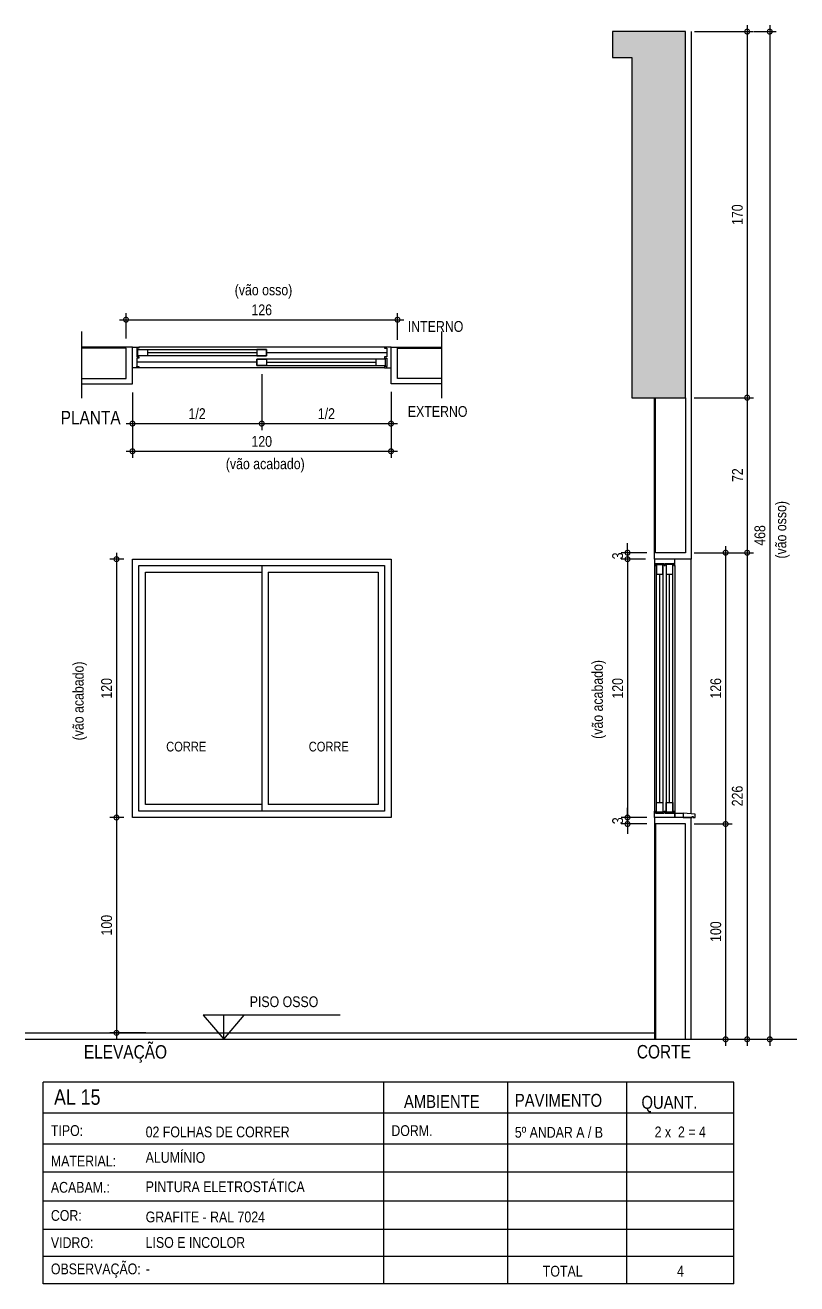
# Model space of a CAD drawing. Header units: metres. Extents: x -0.2 to 51.6, y -20.8 to 5.5.
# Drawn here: x 7.54 to 11.12, y -6.66 to -0.81 of the extents above; entities that cross this region are included whole.
import ezdxf

# ---------------------------------------------------------------- set-up
doc = ezdxf.new("R2010")
doc.units = ezdxf.units.M
doc.set_wipeout_variables(frame=1)
for name, color, linetype in [('ARQ-ALV ACAB', 4, 'Continuous'), ('ARQ-ALV OSSO', 5, 'Continuous'), ('ARQ-AUX', 7, 'Continuous'), ('ARQ-AUX1', 1, 'Continuous'), ('ARQ-AUX1 @ 1', 1, 'Continuous'), ('ARQ-AUX2', 2, 'Continuous'), ('ARQ-CAX', 1, 'Continuous'), ('ARQ-DIM', 2, 'Continuous'), ('ARQ-ENCH', 1, 'Continuous'), ('ARQ-TXT', 2, 'Continuous'), ('ES-CORTE', 2, 'Continuous')]:
    doc.layers.add(name, color=color, linetype=linetype)
doc.styles.add('Adesa', font='ARIALN.TTF')
doc.dimstyles.new('ADESA 1-0025', dxfattribs={"dimtxt": 0.05, "dimasz": 0.045, "dimexe": 0.03, "dimexo": 0.04, "dimgap": 0.02, "dimtad": 1, "dimtoh": 1, "dimdec": 0, "dimlfac": 100, "dimzin": 4, "dimtxsty": 'Adesa', "dimblk": 'DOTSMALL', "dimcen": 1, "dimdle": 0.03, "dimclrd": 1, "dimclre": 1, "dimclrt": 256, "dimazin": 1, "dimtm": 1e-09, "dimtfac": 1, "dimtdec": 0, "dimtix": 1, "dimtmove": 2, "dimatfit": 0, "dimldrblk": 'DOTSMALL', "dimfxl": 0.8, "dimtvp": 2, "dimtolj": 1, "dimtzin": 0, "dimarcsym": 0})

# ---------------------------------------------------------------- blocks, each defined once
blk = doc.blocks.new('_DotSmall')
at = {"color": 0, "linetype": 'ByBlock', "const_width": 0.5}
blk.add_lwpolyline([(-0.0625, 0, 1), (0.0625, 0, 1)], format="xyb", close=True, dxfattribs=at)
blk = doc.blocks.new('*D240')
at = {"layer": 'ARQ-DIM', "color": 1, "lineweight": -2, "transparency": 16777216}
for p, q in [((8.0386, -2.5203), (8.0386, -2.8234)), ((9.2386, -2.5203), (9.2386, -2.8234)), ((8.0086, -2.7934), (9.2686, -2.7934))]:
    blk.add_line(p, q, dxfattribs=at)
at = {"layer": 'Defpoints', "color": 0, "transparency": 16777216}
for p in [(8.0386, -2.4803), (9.2386, -2.4803), (9.2386, -2.7934)]:
    blk.add_point(p, dxfattribs=at)
at = {"layer": 'ARQ-DIM', "color": 1, "lineweight": -2, "transparency": 16777216, "xscale": 0.045, "yscale": 0.045, "zscale": 0.045, "rotation": 180}
blk.add_blockref('_DotSmall', (8.0386, -2.7934), dxfattribs=at)
at = {"layer": 'ARQ-DIM', "color": 1, "lineweight": -2, "transparency": 16777216, "xscale": 0.045, "yscale": 0.045, "zscale": 0.045}
blk.add_blockref('_DotSmall', (9.2386, -2.7934), dxfattribs=at)
at = {"layer": 'ARQ-DIM', "transparency": 16777216, "insert": (8.6386, -2.7479), "char_height": 0.05, "attachment_point": 5, "style": 'Adesa'}
blk.add_mtext('\\A1;120', dxfattribs=at)
blk = doc.blocks.new('*D228')
at = {"layer": 'ARQ-DIM', "color": 1, "lineweight": -2, "transparency": 16777216}
for p, q in [((7.9643, -3.2645), (7.9643, -4.5245)), ((7.9986, -3.2945), (7.9343, -3.2945)), ((7.9986, -4.4945), (7.9343, -4.4945))]:
    blk.add_line(p, q, dxfattribs=at)
at = {"layer": 'Defpoints', "color": 0, "transparency": 16777216}
for p in [(8.0386, -3.2945), (7.9643, -4.4945), (8.0386, -4.4945)]:
    blk.add_point(p, dxfattribs=at)
at = {"layer": 'ARQ-DIM', "color": 1, "lineweight": -2, "transparency": 16777216, "xscale": 0.045, "yscale": 0.045, "zscale": 0.045}
for p, rotation in [((7.9643, -3.2945), 90), ((7.9643, -4.4945), 270)]:
    blk.add_blockref('_DotSmall', p, dxfattribs=dict(at, rotation=rotation))
at = {"layer": 'ARQ-DIM', "transparency": 16777216, "insert": (7.9187, -3.8945), "char_height": 0.05, "attachment_point": 5, "rotation": 90, "style": 'Adesa'}
blk.add_mtext('\\A1;120', dxfattribs=at)
blk = doc.blocks.new('*D241')
at = {"layer": 'ARQ-DIM', "color": 1, "lineweight": -2, "transparency": 16777216}
for p, q in [((8.0086, -2.2703), (8.0086, -2.1524)), ((9.2686, -2.2753), (9.2686, -2.1524)), ((7.9786, -2.1824), (9.2986, -2.1824))]:
    blk.add_line(p, q, dxfattribs=at)
at = {"layer": 'Defpoints', "color": 0, "transparency": 16777216}
for p in [(9.2686, -2.1824), (8.0086, -2.3103), (9.2686, -2.3153)]:
    blk.add_point(p, dxfattribs=at)
at = {"layer": 'ARQ-DIM', "color": 1, "lineweight": -2, "transparency": 16777216, "xscale": 0.045, "yscale": 0.045, "zscale": 0.045, "rotation": 180}
blk.add_blockref('_DotSmall', (8.0086, -2.1824), dxfattribs=at)
at = {"layer": 'ARQ-DIM', "color": 1, "lineweight": -2, "transparency": 16777216, "xscale": 0.045, "yscale": 0.045, "zscale": 0.045}
blk.add_blockref('_DotSmall', (9.2686, -2.1824), dxfattribs=at)
at = {"layer": 'ARQ-DIM', "transparency": 16777216, "insert": (8.6386, -2.1369), "char_height": 0.05, "attachment_point": 5, "style": 'Adesa'}
blk.add_mtext('\\A1;126', dxfattribs=at)
blk = doc.blocks.new('*D229')
at = {"layer": 'ARQ-DIM', "color": 1, "lineweight": -2, "transparency": 16777216}
for p, q in [((8.6386, -2.4353), (8.6386, -2.695)), ((8.0386, -2.5454), (8.0386, -2.695)), ((8.0086, -2.665), (8.6686, -2.665))]:
    blk.add_line(p, q, dxfattribs=at)
at = {"layer": 'Defpoints', "color": 0, "transparency": 16777216}
for p in [(8.6386, -2.3953), (8.0386, -2.5054), (8.6386, -2.665)]:
    blk.add_point(p, dxfattribs=at)
at = {"layer": 'ARQ-DIM', "color": 1, "lineweight": -2, "transparency": 16777216, "xscale": 0.045, "yscale": 0.045, "zscale": 0.045, "rotation": 180}
blk.add_blockref('_DotSmall', (8.0386, -2.665), dxfattribs=at)
at = {"layer": 'ARQ-DIM', "color": 1, "lineweight": -2, "transparency": 16777216, "xscale": 0.045, "yscale": 0.045, "zscale": 0.045}
blk.add_blockref('_DotSmall', (8.6386, -2.665), dxfattribs=at)
at = {"layer": 'ARQ-DIM', "transparency": 16777216, "insert": (8.3386, -2.6191), "char_height": 0.05, "attachment_point": 5, "style": 'Adesa'}
blk.add_mtext('\\A1;1/2', dxfattribs=at)
blk = doc.blocks.new('*D230')
at = {"layer": 'ARQ-DIM', "color": 1, "lineweight": -2, "transparency": 16777216}
for p, q in [((8.6386, -2.4353), (8.6386, -2.695)), ((9.2386, -2.518), (9.2386, -2.695)), ((8.6086, -2.665), (9.2686, -2.665))]:
    blk.add_line(p, q, dxfattribs=at)
at = {"layer": 'Defpoints', "color": 0, "transparency": 16777216}
for p in [(8.6386, -2.3953), (9.2386, -2.478), (9.2386, -2.665)]:
    blk.add_point(p, dxfattribs=at)
at = {"layer": 'ARQ-DIM', "color": 1, "lineweight": -2, "transparency": 16777216, "xscale": 0.045, "yscale": 0.045, "zscale": 0.045, "rotation": 180}
blk.add_blockref('_DotSmall', (8.6386, -2.665), dxfattribs=at)
at = {"layer": 'ARQ-DIM', "color": 1, "lineweight": -2, "transparency": 16777216, "xscale": 0.045, "yscale": 0.045, "zscale": 0.045}
blk.add_blockref('_DotSmall', (9.2386, -2.665), dxfattribs=at)
at = {"layer": 'ARQ-DIM', "transparency": 16777216, "insert": (8.9386, -2.6191), "char_height": 0.05, "attachment_point": 5, "style": 'Adesa'}
blk.add_mtext('\\A1;1/2', dxfattribs=at)
blk = doc.blocks.new('*D231')
at = {"layer": 'ARQ-DIM', "color": 1, "lineweight": -2, "transparency": 16777216}
for p, q in [((7.9986, -4.4945), (7.9343, -4.4945)), ((7.9643, -4.4645), (7.9643, -5.5245)), ((8.1002, -5.4945), (7.9343, -5.4945))]:
    blk.add_line(p, q, dxfattribs=at)
at = {"layer": 'Defpoints', "color": 0, "transparency": 16777216}
for p in [(8.0386, -4.4945), (7.9643, -5.4945), (8.1402, -5.4945)]:
    blk.add_point(p, dxfattribs=at)
at = {"layer": 'ARQ-DIM', "color": 1, "lineweight": -2, "transparency": 16777216, "xscale": 0.045, "yscale": 0.045, "zscale": 0.045}
for p, rotation in [((7.9643, -4.4945), 90), ((7.9643, -5.4945), 270)]:
    blk.add_blockref('_DotSmall', p, dxfattribs=dict(at, rotation=rotation))
at = {"layer": 'ARQ-DIM', "transparency": 16777216, "insert": (7.9187, -4.9945), "char_height": 0.05, "attachment_point": 5, "rotation": 90, "style": 'Adesa'}
blk.add_mtext('\\A1;100', dxfattribs=at)
blk = doc.blocks.new('*D232')
at = {"layer": 'ARQ-DIM', "color": 1, "lineweight": -2, "transparency": 16777216}
for p, q in [((10.7914, -4.4945), (10.7914, -5.5545)), ((10.6458, -4.5245), (10.8214, -4.5245)), ((10.6458, -5.5245), (10.8214, -5.5245))]:
    blk.add_line(p, q, dxfattribs=at)
at = {"layer": 'Defpoints', "color": 0, "transparency": 16777216}
for p in [(10.6058, -4.5245), (10.6058, -5.5245), (10.7914, -5.5245)]:
    blk.add_point(p, dxfattribs=at)
at = {"layer": 'ARQ-DIM', "color": 1, "lineweight": -2, "transparency": 16777216, "xscale": 0.045, "yscale": 0.045, "zscale": 0.045}
for p, rotation in [((10.7914, -4.5245), 90), ((10.7914, -5.5245), 270)]:
    blk.add_blockref('_DotSmall', p, dxfattribs=dict(at, rotation=rotation))
at = {"layer": 'ARQ-DIM', "transparency": 16777216, "insert": (10.7459, -5.0245), "char_height": 0.05, "attachment_point": 5, "rotation": 90, "style": 'Adesa'}
blk.add_mtext('\\A1;100', dxfattribs=at)
blk = doc.blocks.new('*D233')
at = {"layer": 'ARQ-DIM', "color": 1, "lineweight": -2, "transparency": 16777216}
for p, q in [((10.6458, -3.2645), (10.8214, -3.2645)), ((10.7914, -3.2345), (10.7914, -4.5545)), ((10.6458, -4.5245), (10.8214, -4.5245))]:
    blk.add_line(p, q, dxfattribs=at)
at = {"layer": 'Defpoints', "color": 0, "transparency": 16777216}
for p in [(10.6058, -3.2645), (10.6058, -4.5245), (10.7914, -4.5245)]:
    blk.add_point(p, dxfattribs=at)
at = {"layer": 'ARQ-DIM', "color": 1, "lineweight": -2, "transparency": 16777216, "xscale": 0.045, "yscale": 0.045, "zscale": 0.045}
for p, rotation in [((10.7914, -3.2645), 90), ((10.7914, -4.5245), 270)]:
    blk.add_blockref('_DotSmall', p, dxfattribs=dict(at, rotation=rotation))
at = {"layer": 'ARQ-DIM', "transparency": 16777216, "insert": (10.7459, -3.8945), "char_height": 0.05, "attachment_point": 5, "rotation": 90, "style": 'Adesa'}
blk.add_mtext('\\A1;126', dxfattribs=at)
blk = doc.blocks.new('*D234')
at = {"layer": 'ARQ-DIM', "color": 1, "lineweight": -2, "transparency": 16777216}
for p, q in [((10.8915, -0.8145), (10.8915, -2.5745)), ((10.6463, -0.8445), (10.9215, -0.8445)), ((10.6458, -2.5445), (10.9215, -2.5445))]:
    blk.add_line(p, q, dxfattribs=at)
at = {"layer": 'Defpoints', "color": 0, "transparency": 16777216}
for p in [(10.6063, -0.8445), (10.6058, -2.5445), (10.8915, -2.5445)]:
    blk.add_point(p, dxfattribs=at)
at = {"layer": 'ARQ-DIM', "color": 1, "lineweight": -2, "transparency": 16777216, "xscale": 0.045, "yscale": 0.045, "zscale": 0.045}
for p, rotation in [((10.8915, -0.8445), 90), ((10.8915, -2.5445), 270)]:
    blk.add_blockref('_DotSmall', p, dxfattribs=dict(at, rotation=rotation))
at = {"layer": 'ARQ-DIM', "transparency": 16777216, "insert": (10.846, -1.6945), "char_height": 0.05, "attachment_point": 5, "rotation": 90, "style": 'Adesa'}
blk.add_mtext('\\A1;170', dxfattribs=at)
blk = doc.blocks.new('*D235')
at = {"layer": 'ARQ-DIM', "color": 1, "lineweight": -2, "transparency": 16777216}
for p, q in [((10.8614, -3.2645), (10.9215, -3.2645)), ((10.8915, -3.2345), (10.8915, -5.5545)), ((10.7736, -5.5245), (10.9215, -5.5245))]:
    blk.add_line(p, q, dxfattribs=at)
at = {"layer": 'Defpoints', "color": 0, "transparency": 16777216}
for p in [(10.8214, -3.2645), (10.7336, -5.5245), (10.8915, -5.5245)]:
    blk.add_point(p, dxfattribs=at)
at = {"layer": 'ARQ-DIM', "color": 1, "lineweight": -2, "transparency": 16777216, "xscale": 0.045, "yscale": 0.045, "zscale": 0.045}
for p, rotation in [((10.8915, -3.2645), 90), ((10.8915, -5.5245), 270)]:
    blk.add_blockref('_DotSmall', p, dxfattribs=dict(at, rotation=rotation))
at = {"layer": 'ARQ-DIM', "transparency": 16777216, "insert": (10.846, -4.3945), "char_height": 0.05, "attachment_point": 5, "rotation": 90, "style": 'Adesa'}
blk.add_mtext('\\A1;226', dxfattribs=at)
blk = doc.blocks.new('*D236')
at = {"layer": 'ARQ-DIM', "color": 1, "lineweight": -2, "transparency": 16777216}
for p, q in [((10.9963, -0.8145), (10.9963, -5.5545)), ((10.9236, -0.8445), (11.0263, -0.8445)), ((10.8876, -5.5245), (11.0263, -5.5245))]:
    blk.add_line(p, q, dxfattribs=at)
at = {"layer": 'Defpoints', "color": 0, "transparency": 16777216}
for p in [(10.8836, -0.8445), (10.8476, -5.5245), (10.9963, -5.5245)]:
    blk.add_point(p, dxfattribs=at)
at = {"layer": 'ARQ-DIM', "color": 1, "lineweight": -2, "transparency": 16777216, "xscale": 0.045, "yscale": 0.045, "zscale": 0.045}
for p, rotation in [((10.9963, -0.8445), 90), ((10.9963, -5.5245), 270)]:
    blk.add_blockref('_DotSmall', p, dxfattribs=dict(at, rotation=rotation))
at = {"layer": 'ARQ-DIM', "transparency": 16777216, "insert": (10.9508, -3.1845), "char_height": 0.05, "attachment_point": 5, "rotation": 90, "style": 'Adesa'}
blk.add_mtext('\\A1;468', dxfattribs=at)
blk = doc.blocks.new('*U245')
at = {"color": 0, "linetype": 'ByBlock', "ltscale": 0.5}
for points in [[(0.02, -0.045), (0.03, -0.045), (0.03, -0.05), (0.02, -0.05), (0.02, -0.09), (0.03, -0.09), (0.03, -0.095), (0.02, -0.095), (0.02, -0.09), (0.03, -0.09), (0.03, -0.095), (0, -0.095), (0, 0), (0.03, 0), (0.03, -0.005), (0.02, -0.005), (0.02, -0.045)], [(0.025, -0.01), (0.07, -0.01), (0.07, -0.04), (0.025, -0.04)], [(0.6225, -0.01), (0.5775, -0.01), (0.5775, -0.04), (0.6225, -0.04)], [(0.5775, -0.055), (0.6225, -0.055), (0.6225, -0.085), (0.5775, -0.085)], [(1.175, -0.055), (1.13, -0.055), (1.13, -0.085), (1.175, -0.085)], [(1.18, -0.045), (1.17, -0.045), (1.17, -0.05), (1.18, -0.05), (1.18, -0.09), (1.17, -0.09), (1.17, -0.095), (1.18, -0.095), (1.18, -0.09), (1.17, -0.09), (1.17, -0.095), (1.2, -0.095), (1.2, 0), (1.17, 0), (1.17, -0.005), (1.18, -0.005), (1.18, -0.045)]]:
    blk.add_lwpolyline(points, close=True, dxfattribs=at)
at = {"color": 8, "linetype": 'ByBlock', "ltscale": 0.5}
for points in [[(1.17, 0), (0.03, 0)], [(0.6225, -0.025), (1.18, -0.025)], [(0.5775, -0.07), (0.02, -0.07)], [(1.17, -0.095), (0.03, -0.095)]]:
    blk.add_lwpolyline(points, dxfattribs=at)
at = {"color": 7, "linetype": 'ByBlock', "ltscale": 0.5}
for points in [[(0.6225, -0.01), (0.6225, -0.04), (0.025, -0.04), (0.025, -0.01)], [(0.5775, -0.055), (0.5775, -0.085), (1.175, -0.085), (1.175, -0.055)]]:
    blk.add_lwpolyline(points, close=True, dxfattribs=at)
for points in [[(0.07, -0.025), (0.5775, -0.025)], [(0.6225, -0.07), (1.13, -0.07)]]:
    blk.add_lwpolyline(points, dxfattribs=at)
blk = doc.blocks.new('*U19')
at = {"color": 0, "linetype": 'ByBlock', "ltscale": 0.5}
for points in [[(-0.045, 1.18), (-0.045, 1.17), (-0.05, 1.17), (-0.05, 1.18), (-0.09, 1.18), (-0.09, 1.17), (-0.095, 1.17), (-0.095, 1.18), (-0.09, 1.18), (-0.09, 1.17), (-0.095, 1.17), (-0.095, 1.2), (0, 1.2), (0, 1.17), (-0.005, 1.17), (-0.005, 1.18), (-0.045, 1.18)], [(-0.055, 1.175), (-0.055, 1.13), (-0.085, 1.13), (-0.085, 1.175)], [(-0.01, 1.175), (-0.01, 1.13), (-0.04, 1.13), (-0.04, 1.175)], [(-0.055, 0.025), (-0.055, 0.07), (-0.085, 0.07), (-0.085, 0.025)], [(-0.01, 0.025), (-0.01, 0.07), (-0.04, 0.07), (-0.04, 0.025)], [(-0.045, 0.02), (-0.045, 0.03), (-0.05, 0.03), (-0.05, 0.02), (-0.09, 0.02), (-0.09, 0.03), (-0.095, 0.03), (-0.095, 0.02), (-0.09, 0.02), (-0.09, 0.03), (-0.095, 0.03), (-0.095, 0), (0, 0), (0, 0.03), (-0.005, 0.03), (-0.005, 0.02), (-0.045, 0.02)]]:
    blk.add_lwpolyline(points, close=True, dxfattribs=at)
at = {"color": 8, "linetype": 'ByBlock', "ltscale": 0.5}
for points in [[(-0.095, 1.17), (-0.095, 0.03)], [(0, 1.17), (0, 0.03)]]:
    blk.add_lwpolyline(points, dxfattribs=at)
at = {"color": 7, "linetype": 'ByBlock', "ltscale": 0.5}
for points in [[(-0.055, 0.025), (-0.085, 0.025), (-0.085, 1.175), (-0.055, 1.175)], [(-0.01, 1.175), (-0.04, 1.175), (-0.04, 0.025), (-0.01, 0.025)]]:
    blk.add_lwpolyline(points, close=True, dxfattribs=at)
for points in [[(-0.07, 0.07), (-0.07, 1.13)], [(-0.025, 0.07), (-0.025, 1.13)]]:
    blk.add_lwpolyline(points, dxfattribs=at)
blk = doc.blocks.new('*D237')
at = {"layer": 'ARQ-DIM', "color": 1, "lineweight": -2, "transparency": 16777216}
for p, q in [((10.3362, -3.2645), (10.3362, -4.5245)), ((10.4201, -3.2945), (10.3062, -3.2945)), ((10.4201, -4.4945), (10.3062, -4.4945))]:
    blk.add_line(p, q, dxfattribs=at)
at = {"layer": 'Defpoints', "color": 0, "transparency": 16777216}
for p in [(10.4601, -3.2945), (10.3362, -4.4945), (10.4601, -4.4945)]:
    blk.add_point(p, dxfattribs=at)
at = {"layer": 'ARQ-DIM', "color": 1, "lineweight": -2, "transparency": 16777216, "xscale": 0.045, "yscale": 0.045, "zscale": 0.045}
for p, rotation in [((10.3362, -3.2945), 90), ((10.3362, -4.4945), 270)]:
    blk.add_blockref('_DotSmall', p, dxfattribs=dict(at, rotation=rotation))
at = {"layer": 'ARQ-DIM', "transparency": 16777216, "insert": (10.2906, -3.8945), "char_height": 0.05, "attachment_point": 5, "rotation": 90, "style": 'Adesa'}
blk.add_mtext('\\A1;120', dxfattribs=at)
blk = doc.blocks.new('*D238')
at = {"layer": 'ARQ-DIM', "color": 1, "lineweight": -2, "transparency": 16777216}
for p, q in [((10.4251, -3.2645), (10.3062, -3.2645)), ((10.3362, -3.2645), (10.3362, -3.2195)), ((10.3362, -3.2645), (10.3362, -3.2945)), ((10.4201, -3.2945), (10.3062, -3.2945)), ((10.3362, -3.2945), (10.3362, -3.3395))]:
    blk.add_line(p, q, dxfattribs=at)
at = {"layer": 'Defpoints', "color": 0, "transparency": 16777216}
for p in [(10.4651, -3.2645), (10.3362, -3.2945), (10.4601, -3.2945)]:
    blk.add_point(p, dxfattribs=at)
at = {"layer": 'ARQ-DIM', "color": 1, "lineweight": -2, "transparency": 16777216, "xscale": 0.045, "yscale": 0.045, "zscale": 0.045}
for p, rotation in [((10.3362, -3.2645), 270), ((10.3362, -3.2945), 90)]:
    blk.add_blockref('_DotSmall', p, dxfattribs=dict(at, rotation=rotation))
at = {"layer": 'ARQ-DIM', "transparency": 16777216, "insert": (10.2906, -3.2795), "char_height": 0.05, "attachment_point": 5, "rotation": 90, "style": 'Adesa'}
blk.add_mtext('\\A1;3', dxfattribs=at)
blk = doc.blocks.new('*D239')
at = {"layer": 'ARQ-DIM', "color": 1, "lineweight": -2, "transparency": 16777216}
for p, q in [((10.4251, -4.4945), (10.3062, -4.4945)), ((10.3362, -4.4945), (10.3362, -4.4495)), ((10.3362, -4.5245), (10.3362, -4.4945)), ((10.4251, -4.5245), (10.3062, -4.5245)), ((10.3362, -4.5245), (10.3362, -4.5695))]:
    blk.add_line(p, q, dxfattribs=at)
at = {"layer": 'Defpoints', "color": 0, "transparency": 16777216}
for p in [(10.3362, -4.4945), (10.4651, -4.4945), (10.4651, -4.5245)]:
    blk.add_point(p, dxfattribs=at)
at = {"layer": 'ARQ-DIM', "color": 1, "lineweight": -2, "transparency": 16777216, "xscale": 0.045, "yscale": 0.045, "zscale": 0.045}
for p, rotation in [((10.3362, -4.4945), 270), ((10.3362, -4.5245), 90)]:
    blk.add_blockref('_DotSmall', p, dxfattribs=dict(at, rotation=rotation))
at = {"layer": 'ARQ-DIM', "transparency": 16777216, "insert": (10.2906, -4.5095), "char_height": 0.05, "attachment_point": 5, "rotation": 90, "style": 'Adesa'}
blk.add_mtext('\\A1;3', dxfattribs=at)
blk = doc.blocks.new('*D242')
at = {"layer": 'ARQ-DIM', "color": 1, "lineweight": -2, "transparency": 16777216}
for p, q in [((10.6458, -2.5445), (10.9215, -2.5445)), ((10.8915, -2.5145), (10.8915, -3.2945)), ((10.7736, -3.2645), (10.9215, -3.2645))]:
    blk.add_line(p, q, dxfattribs=at)
at = {"layer": 'Defpoints', "color": 0, "transparency": 16777216}
for p in [(10.6058, -2.5445), (10.7336, -3.2645), (10.8915, -3.2645)]:
    blk.add_point(p, dxfattribs=at)
at = {"layer": 'ARQ-DIM', "color": 1, "lineweight": -2, "transparency": 16777216, "xscale": 0.045, "yscale": 0.045, "zscale": 0.045}
for p, rotation in [((10.8915, -2.5445), 90), ((10.8915, -3.2645), 270)]:
    blk.add_blockref('_DotSmall', p, dxfattribs=dict(at, rotation=rotation))
at = {"layer": 'ARQ-DIM', "transparency": 16777216, "insert": (10.8464, -2.9045), "char_height": 0.05, "attachment_point": 5, "rotation": 90, "style": 'Adesa'}
blk.add_mtext('\\A1;72', dxfattribs=at)
blk = doc.blocks.new('ALUMINIO')
h = blk.add_hatch(color=8)
h.dxf.hatch_style = 1
h.paths.add_polyline_path([(10.3558, -2.5445), (10.6058, -2.5445), (10.6058, -0.8445), (10.2658, -0.8445), (10.2658, -0.9645), (10.3558, -0.9645)])
h = blk.add_hatch()
h.set_pattern_fill('ANGLE', color=8)
h.set_pattern_definition([(0, (8.169, -7.039), (0, 6.985), [5.08, -1.905]), (90, (8.169, -7.039), (-6.985, 4e-16), [5.08, -1.905])])
h.paths.add_polyline_path([(10.6058, -5.5245), (10.6058, -4.5245), (10.4658, -4.5245), (10.4658, -5.5245)])
at = {"layer": 'ARQ-AUX1'}
h = blk.add_hatch(color=254, dxfattribs=at)
h.paths.add_polyline_path([(8.4257, -4.2364), (8.469, -4.1614), (8.4257, -4.0864)])
h.paths.add_polyline_path([(8.838, -4.0864), (8.7946, -4.1614), (8.838, -4.2364)])
h = blk.add_hatch(color=256, dxfattribs=at)
h.paths.add_polyline_path([(8.4257, -4.2364), (8.469, -4.1614), (8.4257, -4.0864)])
h.paths.add_polyline_path([(8.838, -4.0864), (8.7946, -4.1614), (8.838, -4.2364)])
at = {"color": 8}
blk.add_line((10.2658, -0.8445), (10.2658, -0.9645), dxfattribs=at)
at = {"layer": 'ARQ-ALV ACAB', "ltscale": 0.05}
blk.add_line((7.5407, -5.4945), (10.4608, -5.4945), dxfattribs=at)
at = {"layer": 'ARQ-ALV ACAB'}
for points in [[(10.6308, -0.8445), (10.6308, -3.2945), (10.4608, -3.2945), (10.4608, -2.5445)], [(10.6308, -5.5245), (10.6308, -4.4945), (10.4608, -4.4945), (10.4608, -5.5245)]]:
    blk.add_lwpolyline(points, dxfattribs=at)
at = {"layer": 'ARQ-ALV ACAB', "ltscale": 0.05}
for points in [[(7.8039, -2.4803), (8.0386, -2.4803), (8.0386, -2.3103), (7.8029, -2.3103)], [(9.4732, -2.4803), (9.2386, -2.4803), (9.2386, -2.3103), (9.4732, -2.3103)]]:
    blk.add_lwpolyline(points, dxfattribs=at)
at = {"layer": 'ARQ-ALV OSSO', "ltscale": 0.05}
for points in [[(7.8039, -2.4553), (8.0086, -2.4553), (8.0086, -2.3153), (7.8039, -2.3153)], [(9.4732, -2.4553), (9.2686, -2.4553), (9.2686, -2.3153), (9.4732, -2.3153)]]:
    blk.add_lwpolyline(points, dxfattribs=at)
at = {"layer": 'ARQ-ALV OSSO'}
for points in [[(10.6058, -2.5445), (10.6058, -3.2645), (10.4658, -3.2645), (10.4658, -2.5445)], [(10.6058, -5.5245), (10.6058, -4.5245), (10.4658, -4.5245), (10.4658, -5.5245)]]:
    blk.add_lwpolyline(points, dxfattribs=at)
at = {"layer": 'ARQ-AUX'}
blk.add_lwpolyline([(10.6308, -4.4777), (10.6308, -3.2945)], dxfattribs=at)
at = {"layer": 'ARQ-AUX1'}
for points in [[(10.5938, -4.4945), (10.5558, -4.4945), (10.5558, -4.4745), (10.5938, -4.4745)], [(10.6408, -4.4945), (10.6508, -4.4945), (10.6508, -4.4795), (10.5938, -4.4745), (10.5938, -4.4945), (10.6358, -4.4945), (10.6358, -4.4895), (10.6408, -4.4895)]]:
    blk.add_lwpolyline(points, close=True, dxfattribs=at)
at = {"layer": 'ARQ-AUX2'}
blk.add_lwpolyline([(10.2658, -0.9645), (10.3558, -0.9645), (10.3558, -2.5445), (10.6058, -2.5445), (10.6058, -0.8445), (10.2658, -0.8445)], dxfattribs=at)
at = {"layer": 'ARQ-CAX'}
for points in [[(8.6386, -3.3245), (8.6386, -4.4645)], [(8.6686, -3.3545), (8.6686, -4.4345)]]:
    blk.add_lwpolyline(points, dxfattribs=at)
at = {"layer": 'ARQ-DIM'}
blk.add_lwpolyline([(9.0032, -5.412), (8.367, -5.412), (8.4619, -5.5245), (8.5569, -5.412), (8.367, -5.412), (8.4619, -5.5245), (8.4619, -5.412)], dxfattribs=at)
at = {"layer": 'ARQ-ENCH', "ltscale": 0.01}
for p, q in [((7.8029, -2.5469), (7.8029, -2.2379)), ((9.4743, -2.5469), (9.4743, -2.2379)), ((10.8302, -5.7233), (7.6241, -5.7233)), ((7.6241, -6.6602), (7.6241, -5.7233)), ((9.2055, -6.6602), (9.2055, -5.7233)), ((9.2055, -6.6602), (9.2055, -5.7233)), ((9.7787, -5.7233), (9.7787, -6.6602)), ((10.331, -5.7233), (10.331, -6.6602)), ((10.8302, -6.6602), (10.8302, -5.7233)), ((10.8302, -5.8672), (7.6241, -5.8672)), ((10.8302, -6.011), (7.6241, -6.011)), ((10.8302, -6.1417), (7.6241, -6.1417)), ((10.8302, -6.2768), (7.6241, -6.2768)), ((10.8302, -6.4075), (7.6241, -6.4075)), ((10.8302, -6.5338), (7.6241, -6.5338)), ((10.8302, -6.6602), (7.6241, -6.6602))]:
    blk.add_line(p, q, dxfattribs=at)
at = {"layer": 'ES-CORTE'}
blk.add_line((7.5407, -5.5245), (11.1219, -5.5245), dxfattribs=at)
at = {"layer": 'ARQ-AUX1 @ 1'}
blk.add_blockref('*U245', (8.0386, -2.3103), dxfattribs=at)
at = {"layer": 'ARQ-CAX', "xscale": -1}
blk.add_blockref('*U19', (10.4608, -4.4945), dxfattribs=at)
at = {"layer": 'ARQ-TXT', "style": 'Adesa'}
for p in [(8.1951, -4.1876), (8.8567, -4.1876)]:
    blk.add_text('CORRE', height=0.045, dxfattribs=at).set_placement(p)
at = {"layer": 'ARQ-TXT', "attachment_point": 1, "style": 'Adesa'}
for s, insert, char_height, width in [('(vão osso)', (8.513, -2.0189), 0.05, 0.551174), ('PLANTA', (7.7053, -2.606), 0.0625, 0.551174), ('(vão acabado)', (8.4718, -2.8265), 0.05, 0.551174), ('PISO OSSO', (8.5827, -5.3249), 0.05, 0.88), ('ELEVAÇÃO', (7.8131, -5.5517), 0.0625, 0.551174), ('CORTE', (10.3795, -5.5509), 0.0625, 0.551174)]:
    blk.add_mtext(s, dxfattribs=dict(at, insert=insert, char_height=char_height, width=width))
at = {"layer": 'ARQ-TXT', "ltscale": 0.01, "style": 'Adesa'}
for s, insert, char_height, width, attachment_point in [('INTERNO', (9.3165, -2.1888), 0.05, 0.686828, 1), ('EXTERNO', (9.3165, -2.5836), 0.05, 0.686828, 1), ('AL 15', (7.6747, -5.7568), 0.072, 0.605305, 1), ('AMBIENTE', (9.4741, -5.7836), 0.06, 0.467927, 2), ('PAVIMENTO', (9.8133, -5.8083), 0.06, 0.336611, 4), ('QUANT.', (10.5306, -5.7873), 0.06, 0.39922, 2), ('TIPO:', (7.66, -5.9233), 0.05, 0.166457, 1), ('02 FOLHAS DE CORRER', (8.0998, -5.9299), 0.05, 1.067594, 1), ('DORM.', (9.2401, -5.949), 0.05, 0.467927, 4), ('5º ANDAR A / B', (9.8133, -5.9569), 0.05, 0.55993, 4), ('2 x  2 = 4', (10.5806, -5.9549), 0.05, 0.49922, 5), ('MATERIAL:', (7.66, -6.0649), 0.05, 0.336303, 1), ('ALUMÍNIO', (8.0998, -6.0481), 0.05, 1.067594, 1), ('ACABAM.:', (7.66, -6.1869), 0.05, 0.336303, 1), ('PINTURA ELETROSTÁTICA', (8.0998, -6.1842), 0.05, 1.067594, 1), ('COR:', (7.66, -6.3176), 0.05, 0.336303, 1), ('GRAFITE - RAL 7024', (8.0998, -6.3247), 0.05, 1.067594, 1), ('VIDRO:', (7.66, -6.4439), 0.05, 0.336303, 1), ('LISO E INCOLOR', (8.0998, -6.4431), 0.05, 1.067594, 1), ('OBSERVAÇÃO:', (7.66, -6.5658), 0.05, 0.336303, 1), ('-', (8.0998, -6.5651), 0.05, 1.067594, 1), ('TOTAL', (10.0354, -6.5765), 0.05, 0.410919, 2), ('4', (10.5818, -6.5765), 0.05, 0.39922, 2)]:
    blk.add_mtext(s, dxfattribs=dict(at, insert=insert, char_height=char_height, width=width, attachment_point=attachment_point))
at = {"layer": 'ARQ-TXT', "ltscale": 0.01, "char_height": 0.05, "width": 0.88, "attachment_point": 1, "rotation": 90, "style": 'Adesa'}
for s, insert in [('{\\fArial Narrow|b0|i0|c0|p34;(vão osso)}', (11.023, -3.2919)), ('{\\fArial Narrow|b0|i0|c0|p34;(vão acabado)}', (7.7619, -4.1362)), ('{\\fArial Narrow|b0|i0|c0|p34;(vão acabado)}', (10.1716, -4.1292))]:
    blk.add_mtext(s, dxfattribs=dict(at, insert=insert))
at = {"layer": 'ARQ-DIM'}
for base, p1, p2, picture, middle in [((10.8915, -2.5445), (10.6063, -0.8445), (10.6058, -2.5445), '*D234', (10.846, -1.6945)), ((10.9963, -5.5245), (10.8836, -0.8445), (10.8476, -5.5245), '*D236', (10.9508, -3.1845)), ((10.8915, -3.2645), (10.6058, -2.5445), (10.7336, -3.2645), '*D242', (10.8464, -2.9045)), ((7.9643, -4.4945), (8.0386, -3.2945), (8.0386, -4.4945), '*D228', (7.9187, -3.8945)), ((10.3362, -3.2945), (10.4651, -3.2645), (10.4601, -3.2945), '*D238', (10.2906, -3.2795)), ((10.3362, -4.4945), (10.4601, -3.2945), (10.4601, -4.4945), '*D237', (10.2906, -3.8945)), ((10.7914, -4.5245), (10.6058, -3.2645), (10.6058, -4.5245), '*D233', (10.7459, -3.8945)), ((10.8915, -5.5245), (10.8214, -3.2645), (10.7336, -5.5245), '*D235', (10.846, -4.3945)), ((7.9643, -5.4945), (8.0386, -4.4945), (8.1402, -5.4945), '*D231', (7.9187, -4.9945)), ((10.3362, -4.4945), (10.4651, -4.5245), (10.4651, -4.4945), '*D239', (10.2906, -4.5095)), ((10.7914, -5.5245), (10.6058, -4.5245), (10.6058, -5.5245), '*D232', (10.7459, -5.0245))]:
    dim = blk.add_linear_dim(base=base, p1=p1, p2=p2, angle=90, dimstyle='ADESA 1-0025', dxfattribs=at)
    dim.commit()
    dim.dimension.update_dxf_attribs({"geometry": picture, "text_midpoint": middle})
for base, p1, p2, picture, middle in [((9.2686, -2.1824), (8.0086, -2.3103), (9.2686, -2.3153), '*D241', (8.6386, -2.1369)), ((9.2386, -2.7934), (8.0386, -2.4803), (9.2386, -2.4803), '*D240', (8.6386, -2.7479))]:
    dim = blk.add_linear_dim(base=base, p1=p1, p2=p2, dimstyle='ADESA 1-0025', dxfattribs=at)
    dim.commit()
    dim.dimension.update_dxf_attribs({"geometry": picture, "text_midpoint": middle})
for base, p1, p2, picture, middle in [((8.6386, -2.665), (8.0386, -2.5054), (8.6386, -2.3953), '*D229', (8.3386, -2.6191)), ((9.2386, -2.665), (8.6386, -2.3953), (9.2386, -2.478), '*D230', (8.9386, -2.6191))]:
    dim = blk.add_linear_dim(base=base, p1=p1, p2=p2, text='1/2', dimstyle='ADESA 1-0025', dxfattribs=at)
    dim.commit()
    dim.dimension.update_dxf_attribs({"geometry": picture, "text_midpoint": middle})
for points in [[(8.4257, -4.2364), (8.469, -4.1614), (8.4257, -4.0864)], [(8.838, -4.2364), (8.7946, -4.1614), (8.838, -4.0864)]]:
    blk.add_wipeout(points).dxf.layer = 'ARQ-AUX1'
at = {"layer": 'ARQ-CAX'}
for points in [[(8.0386, -3.2945), (9.2386, -3.2945), (9.2386, -4.4945), (8.0386, -4.4945)], [(8.0686, -3.3245), (9.2086, -3.3245), (9.2086, -4.4645), (8.0686, -4.4645)]]:
    blk.add_lwpolyline(points, close=True, dxfattribs=at)
for points in [[(8.6386, -4.4345), (8.0986, -4.4345), (8.0986, -3.3545), (8.6386, -3.3545)], [(8.6686, -3.3545), (9.1786, -3.3545), (9.1786, -4.4345), (8.6686, -4.4345)]]:
    blk.add_lwpolyline(points, dxfattribs=at)

msp = doc.modelspace()

# ---------------------------------------------------------------- block references
msp.add_blockref('ALUMINIO', (0, 0))

doc.saveas('drawing.dxf')
